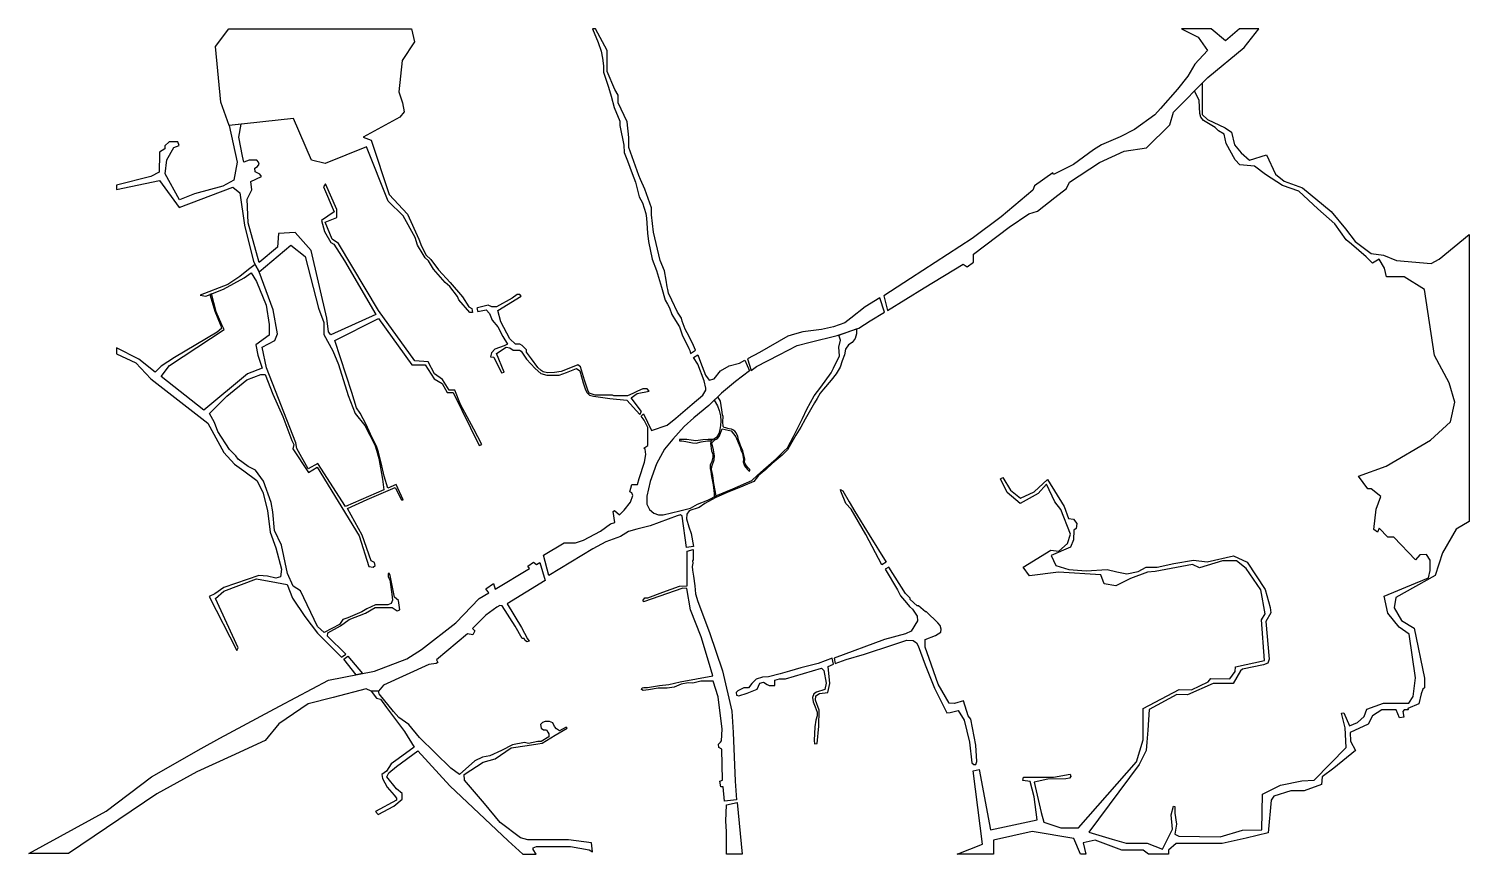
# Model space of a CAD drawing. Header units: metres. Extents: x -7742 to 223, y -14 to 4553.
import ezdxf

# ---------------------------------------------------------------- set-up
doc = ezdxf.new("R2010")
doc.units = ezdxf.units.M
doc.header["$MEASUREMENT"] = 0
doc.layers.add('水网', color=141, linetype='Continuous')

msp = doc.modelspace()

# ---------------------------------------------------------------- linework, layer by layer
at = {"layer": '水网'}
for p, q in [((-5848, 887.9), (-5818.5, 850)), ((-5808.1, 887.9), (-5848, 887.9)), ((-5805, 873.1), (-5808.1, 887.9)), ((-5818.5, 850), (-5797.2, 843.5)), ((-5773.6, 834.6), (-5805, 873.1)), ((-5797.2, 843.5), (-5762.8, 798.9)), ((-5732.7, 784.5), (-5773.6, 834.6)), ((-5762.8, 798.9), (-5664.2, 664.7)), ((-5725.2, 775.9), (-5732.7, 784.5)), ((-5695.5, 742), (-5725.2, 775.9)), ((-5640.9, 704.6), (-5695.5, 742)), ((-4886, 720.6), (-4901.7, 714.8)), ((-4861.3, 720.6), (-4886, 720.6)), ((-4843.4, 713.7), (-4861.3, 720.6)), ((-5664.2, 664.7), (-5611.1, 579.1)), ((-5581, 632.2), (-5640.9, 704.6)), ((-4901.7, 714.8), (-4911.6, 703.2)), ((-4911.6, 703.2), (-4908, 684.5)), ((-4908, 684.5), (-4895.2, 673.7)), ((-4902.8, 601), (-4830.3, 644.7)), ((-4895.2, 673.7), (-4878.1, 673.7)), ((-4878.1, 673.7), (-4871.6, 662.3)), ((-4871.6, 662.3), (-4865.4, 651.5)), ((-4865.4, 651.5), (-4865.4, 646.8)), ((-4865.4, 646.8), (-4865.4, 636)), ((-4834.7, 693.1), (-4843.4, 713.7)), ((-4823.7, 679.8), (-4834.7, 693.1)), ((-4830.3, 644.7), (-4764.6, 684)), ((-4806.7, 669.5), (-4823.7, 679.8)), ((-4769.4, 690.1), (-4806.7, 669.5)), ((-4764.6, 684), (-4769.4, 690.1)), ((-5708.7, 470.7), (-5591, 558.8)), ((-5611.1, 579.1), (-5699.5, 514.3)), ((-5591, 558.8), (-5414.1, 364.7)), ((-5408.4, 462.3), (-5581, 632.2)), ((-5128.4, 560.3), (-5192.5, 529.8)), ((-5163, 513.2), (-5073.4, 574.7)), ((-5067.3, 590.7), (-5128.4, 560.3)), ((-5073.4, 574.7), (-4985.3, 588.3)), ((-5001, 604.8), (-5067.3, 590.7)), ((-4977.7, 599.7), (-5001, 604.8)), ((-4985.3, 588.3), (-4927.6, 597.2)), ((-4927.4, 610.3), (-4977.7, 599.7)), ((-4927.6, 597.2), (-4902.8, 601)), ((-4907.6, 609.9), (-4927.4, 610.3)), ((-4865.4, 636), (-4907.6, 609.9)), ((-5737.8, 485.8), (-5762.7, 446.1)), ((-5699.5, 514.3), (-5737.8, 485.8)), ((-5274.9, 502.4), (-5360.4, 427.7)), ((-5333.5, 426.7), (-5228.7, 495.5)), ((-5232.4, 523.7), (-5274.9, 502.4)), ((-5192.5, 529.8), (-5232.4, 523.7)), ((-5228.7, 495.5), (-5163, 513.2)), ((-5762.7, 446.1), (-5789.3, 427.5)), ((-5789.3, 427.5), (-5786.5, 406)), ((-5786.5, 406), (-5759.6, 358)), ((-5762.3, 413.6), (-5751.1, 435.7)), ((-5708.5, 347.8), (-5762.3, 413.6)), ((-5751.1, 435.7), (-5708.7, 470.7)), ((-5360.4, 427.7), (-5408.4, 462.3)), ((-5332.8, 396.7), (-5333.5, 426.7)), ((-5759.6, 358), (-5721.1, 312.3)), ((-5676, 322.5), (-5708.5, 347.8)), ((-5676, 291.4), (-5676, 322.5)), ((-5414.1, 364.7), (-5089.9, 61.2)), ((-5222.4, 267.2), (-5332.8, 396.7)), ((-5707.9, 284.6), (-5824.3, 223)), ((-5809.9, 205.7), (-5723.4, 252.8)), ((-5723.4, 252.8), (-5676, 291.4)), ((-5721.1, 312.3), (-5707.4, 296)), ((-5707.4, 296), (-5707.9, 284.6)), ((-5134.3, 161.1), (-5222.4, 267.2)), ((-5824.3, 223), (-5809.9, 205.7)), ((-5022.1, 76.8), (-5134.3, 161.1)), ((-5089.9, 61.2), (-5009.4, -13.6)), ((-4981.7, 66.4), (-5022.1, 76.8)), ((-4757.9, 66.4), (-4981.7, 66.4)), ((-4953.3, 22.2), (-4933.6, 28.9)), ((-4953.3, 12.1), (-4953.3, 22.2)), ((-4936.6, -13.6), (-4953.3, 12.1)), ((-4933.6, 28.9), (-4745.7, 28.3)), ((-4629.8, 49), (-4757.9, 66.4)), ((-4745.7, 28.3), (-4643.6, 9.8)), ((-4643.6, 9.8), (-4624, -0.5)), ((-4624, -0.5), (-4629.8, 49)), ((-5009.4, -13.6), (-4936.6, -13.6))]:
    msp.add_line(p, q, dxfattribs=at)
for points in [[(-5291.8, 3005.1), (-5288.3, 2982.4), (-5302.6, 2982.4), (-5363.8, 3053.4), (-5371.3, 3072.7), (-5413.5, 3128), (-5438.7, 3149.6), (-5502.8, 3222.9), (-5530.8, 3269.9), (-5550.1, 3285.9), (-5560.6, 3304.8), (-5591.9, 3356.4), (-5604.7, 3398.4), (-5671.4, 3517.7), (-5754, 3598.9), (-5874.4, 3899.9), (-6103.3, 3808.4), (-6178.6, 3826.8), (-6278.2, 4057.3), (-6633.5, 4017.4), (-6680.5, 4147.1), (-6709.2, 4454.1), (-6635.9, 4552.8), (-5624.5, 4552.8), (-5608, 4480.9), (-5677.5, 4378.3), (-5696.1, 4205), (-5675.6, 4143.2), (-5666.2, 4093.5), (-5689.5, 4064.2), (-5892.4, 3953.1), (-5848.9, 3936.5), (-5748.2, 3636), (-5648.1, 3527.6), (-5584.2, 3388.4), (-5569.4, 3350.4), (-5543.6, 3300.6), (-5518.1, 3276.6), (-5476.9, 3219), (-5412.4, 3150.1), (-5343.9, 3069.9), (-5309.1, 3014.5), (-5291.8, 3005.1)], [(-4082.1, 2757.3), (-4054.9, 2775.7), (-4071.9, 2812.8), (-4100.6, 2869.9), (-4111.2, 2890.9), (-4129.1, 2934.9), (-4132.2, 2952.4), (-4154.8, 2984.3), (-4186.4, 3051.5), (-4204.3, 3089.6), (-4208.7, 3110.5), (-4212, 3125.7), (-4217.6, 3161.3), (-4225.9, 3213.2), (-4249.8, 3270.1), (-4272.8, 3365.8), (-4287.5, 3426.9), (-4298.9, 3524), (-4298.9, 3562.1), (-4334.8, 3665.8), (-4359.5, 3719.2), (-4368.8, 3741.1), (-4405, 3844.4), (-4423.1, 3895.9), (-4423.1, 3951.2), (-4433.6, 4037.5), (-4482.4, 4144), (-4482.4, 4185.6), (-4501.2, 4216.8), (-4543.5, 4316.1), (-4543.5, 4432.8), (-4608.2, 4552.8), (-4624.5, 4552.8), (-4593.8, 4477.2), (-4576.6, 4429.9), (-4568.4, 4389.9), (-4563.7, 4347.5), (-4563.5, 4312.8), (-4536.6, 4230.4), (-4521.6, 4179.2), (-4504.8, 4117.1), (-4473.5, 4042.3), (-4473.5, 4017), (-4451, 3908.8), (-4448.4, 3868.7), (-4430.1, 3822.6), (-4404.8, 3752.6), (-4387.1, 3704.9), (-4365.9, 3622.8), (-4347.7, 3590.2), (-4329.5, 3530.8), (-4325.7, 3506), (-4320.8, 3422.2), (-4315.2, 3376.4), (-4294.3, 3277.9), (-4269.8, 3216), (-4242.8, 3123.3), (-4222, 3051.5), (-4210, 3029.2), (-4199.4, 3009.7), (-4186.1, 2972.3), (-4165.6, 2939.1), (-4144.2, 2904.8), (-4129.2, 2859.9), (-4091.9, 2783.5), (-4086.6, 2772.7), (-4082.1, 2757.3)], [(-3012.7, 3075.6), (-2992.9, 2994.5), (-2789.7, 3119.1), (-2574.2, 3251.2), (-2553.4, 3236.4), (-2517.4, 3262.1), (-2517.4, 3306), (-2321, 3455.8), (-2211.3, 3529.3), (-2163.1, 3543.2), (-2067.3, 3619.5), (-2003.2, 3669.1), (-1986.7, 3703.6), (-1820, 3813.2), (-1684.2, 3875.2), (-1560.2, 3894), (-1431.4, 4020.9), (-1412, 4091.2), (-1221.4, 4283.8), (-1020.3, 4448.5), (-939.9, 4552.8), (-1047.3, 4552.8), (-1124.3, 4486.6), (-1203, 4552.8), (-1367.9, 4552.8), (-1276.1, 4507.3), (-1223.6, 4432.5), (-1294.1, 4356.7), (-1332.4, 4291.5), (-1388.9, 4219.7), (-1483.2, 4112.2), (-1514.5, 4077.7), (-1628, 3996), (-1707.2, 3954.3), (-1810.5, 3911.4), (-1854.6, 3882.4), (-1965.2, 3801.9), (-2074.8, 3747.4), (-2079.3, 3755.1), (-2179.4, 3684.6), (-2189.7, 3660.6), (-2364.1, 3512.3), (-2524.8, 3392.5), (-2865.7, 3170.6), (-3012.5, 3075)], [(-1252.9, 4251.9), (-1254, 4138.1), (-1253, 4079.1), (-1223.4, 4051.7), (-1125, 4004.2), (-1090, 3980.7), (-1074.2, 3911.4), (-1037.5, 3867.2), (-991.6, 3825.6), (-897, 3856.4), (-848.2, 3749), (-800.3, 3710.1), (-699, 3673.3), (-539.6, 3542.4), (-461.1, 3446.7), (-406.3, 3376.3), (-319.2, 3309.5), (-250.8, 3301.2), (-178.5, 3270.3), (12.5, 3253.5), (57, 3278.1), (223.5, 3414.9), (223.5, 1827.6), (151.3, 1785.1), (76, 1654.3), (35, 1527.9), (-181.5, 1407.3), (-191.1, 1349.5), (-151.3, 1279.8), (-80.5, 1236.2), (-23.9, 959.4), (-23.5, 907.7), (-32.5, 899.9), (-42.6, 874), (-54.5, 817.6), (-115.1, 791.7), (-113.8, 785), (-136.2, 785), (-142.9, 775.2), (-137.1, 745.1), (-161.6, 740.3), (-179.8, 785.7), (-258.9, 785.7), (-311.3, 751.5), (-334.7, 704.9), (-435.3, 659.4), (-433, 611.2), (-404.6, 559.9), (-524.4, 462.1), (-588.8, 414), (-593.8, 371.8), (-688.4, 337.6), (-762.9, 337.6), (-856.2, 308.3), (-870.9, 286), (-887.4, 104), (-1009.9, 75.7), (-1142.4, 45.6), (-1396.3, 45.6), (-1439.6, 9.2), (-1439.6, -13.6), (-1550.3, -13.6), (-1580, 8.7), (-1697, 8.5), (-1845.3, 63.3), (-1911.5, 49.8), (-1895.7, -13.6), (-1925.3, -13.6), (-1963.4, 73.5), (-2193.2, 112.8), (-2406.2, 63.4), (-2406.2, -13.6), (-2608.1, -13.6), (-2467.1, 41.8), (-2518.9, 448), (-2486.9, 454.1), (-2423.5, 120.4), (-2166.3, 176), (-2181.8, 304.6), (-2205.1, 388.8), (-2244.2, 394.9), (-2241.2, 412.2), (-2075.3, 412.2), (-1982.3, 429.3), (-1979.6, 415.7), (-1985.8, 407), (-2007.6, 403.2), (-2106, 401.8), (-2182.1, 385.7), (-2144.3, 217), (-2129, 162.8), (-2034.7, 131.4), (-1937.4, 131.4), (-1615.5, 496.9), (-1580, 619.3), (-1580, 791.8), (-1380.4, 898.1), (-1311.9, 895.7), (-1219.3, 939.7), (-1204.8, 959), (-1099.5, 956.5), (-1070.7, 996.9), (-1067.9, 1022.6), (-907.5, 1058.5), (-925.3, 1282.2), (-903.9, 1317.1), (-927.9, 1449.3), (-1009.9, 1566.3), (-1063.1, 1609.4), (-1140.3, 1609.4), (-1267.3, 1569.8), (-1306, 1589.9), (-1512.9, 1549.5), (-1555, 1546.2), (-1649.3, 1511), (-1729.7, 1470.3), (-1794.5, 1481.4), (-1813.4, 1532.7), (-2048.2, 1547.4), (-2208.1, 1525.7), (-2242.3, 1574.5), (-2089.6, 1668.6), (-2045.8, 1663.6), (-1998.6, 1704.5), (-1982.1, 1757.6), (-2034.1, 1894.1), (-2067.5, 1935.7), (-2114.7, 2033.5), (-2160.4, 1981.3), (-2260.3, 1925.9), (-2332.1, 1987.8), (-2368.2, 2063.9), (-2354.6, 2069.8), (-2312.5, 2000.2), (-2258.1, 1956.1), (-2182.8, 1990.5), (-2107.5, 2060.1), (-2016.1, 1910.6), (-1991.5, 1843.9), (-1964, 1840.2), (-1946.4, 1815.2), (-1949.8, 1788.2), (-1963, 1779.1), (-1965.4, 1725.5), (-1981.7, 1685), (-2087.5, 1639.3), (-2063.1, 1582.9), (-1990.3, 1562.4), (-1894, 1553.5), (-1777.6, 1562.2), (-1724.5, 1548.4), (-1669.2, 1538.3), (-1607.6, 1551.3), (-1561.9, 1573.9), (-1502.4, 1573.9), (-1409.2, 1594.4), (-1300.9, 1613.3), (-1225.7, 1603.5), (-1080.1, 1637), (-1003.6, 1601.8), (-905.1, 1450.1), (-876.9, 1350.4), (-872.5, 1321), (-901.6, 1274.3), (-882.8, 1064.8), (-890.5, 1044.2), (-914.2, 1034.9), (-1030.3, 1010.9), (-1041.8, 1001.4), (-1082.5, 930.5), (-1192.9, 930.5), (-1335, 867.7), (-1393.8, 870.1), (-1545.5, 787), (-1553.1, 673.2), (-1558.6, 605.6), (-1562.4, 559.3), (-1600.7, 482.7), (-1879.9, 108.2), (-1750.5, 70.3), (-1672.5, 47.4), (-1556.6, 47.4), (-1473.2, 13.5), (-1416.8, 124.2), (-1423.7, 204.3), (-1412.3, 252.7), (-1404.9, 251), (-1404.9, 214.3), (-1395.1, 152.6), (-1403.9, 97.6), (-1382.4, 85.8), (-1152.7, 82.7), (-1029.8, 120.3), (-923.6, 121.9), (-919.4, 319.4), (-820.6, 368.8), (-701.7, 393), (-633.5, 396.9), (-456.7, 577.4), (-462.6, 685.5), (-482.1, 765.8), (-469.1, 769), (-438.8, 696), (-394.4, 714.5), (-357.9, 748.8), (-342.7, 788.2), (-251.2, 822.8), (-110.9, 822.8), (-85.7, 859), (-73.8, 962.6), (-109.1, 1202.9), (-164.6, 1243.3), (-225.6, 1319.7), (-247, 1413.4), (-73.4, 1485.1), (-2.4, 1516.3), (8, 1555.4), (8, 1613.4), (-13.1, 1645), (-49.4, 1643.4), (-73.8, 1614.6), (-192.8, 1740.4), (-225.6, 1740.4), (-274.2, 1791), (-284.1, 1768.5), (-303.7, 1782.7), (-291.2, 1894.5), (-266, 1965.7), (-319.3, 2007.3), (-337.2, 2007.3), (-388.5, 2078.1), (-235.7, 2134), (10, 2276.4), (120, 2378.1), (143.5, 2488), (112.9, 2593.4), (32.5, 2745.2), (-23.3, 3111.2), (-135.4, 3181.2), (-234.5, 3181.2), (-244, 3229.2), (-274.7, 3278.7), (-311, 3256.2), (-347.1, 3291.6), (-427.4, 3360.8), (-455.9, 3385.4), (-520.1, 3474.1), (-613.4, 3557.3), (-718.4, 3655), (-808.1, 3686.8), (-903.7, 3747.4), (-964.4, 3793.3), (-1045, 3800.4), (-1070.1, 3827.4), (-1120.1, 3917.9), (-1130.8, 3970.5), (-1162.9, 3987.7), (-1181.5, 4006.1), (-1245.9, 4044.9), (-1260.5, 4063.3), (-1266.5, 4083.7), (-1269.9, 4156.3), (-1294.6, 4209.8), (-1252.9, 4251.9)], [(-6012.5, 1077.2), (-5988.2, 1093.6), (-6089.2, 1193.2), (-6088.7, 1211.5), (-6018.3, 1249.2), (-5970.7, 1285.1), (-5879.4, 1319.7), (-5827.1, 1351.4), (-5732.6, 1351.4), (-5705.2, 1333.1), (-5689.6, 1337.9), (-5697.9, 1390.4), (-5719.5, 1408.3), (-5742.5, 1527.8), (-5748.3, 1540.9), (-5754.5, 1536.6), (-5754.5, 1521.3), (-5746, 1504.9), (-5733.6, 1425.1), (-5730.7, 1392.3), (-5737.2, 1374.2), (-5755.9, 1366.3), (-5823.7, 1365.7), (-5872.2, 1344.1), (-5900.4, 1327.5), (-5976.5, 1294.6), (-6004.1, 1284.8), (-6023.5, 1257.8), (-6108.5, 1213.5), (-6144.4, 1245.8), (-6239.7, 1442.9), (-6278.8, 1468.5), (-6310.3, 1538.8), (-6345, 1695.7), (-6383.4, 1777.8), (-6391.2, 1881), (-6400.7, 1932.2), (-6444, 2049.6), (-6487.5, 2110.2), (-6529.2, 2131.9), (-6583.7, 2171.2), (-6596.5, 2190.6), (-6631.5, 2225.6), (-6696.9, 2324.1), (-6714.3, 2374.8), (-6742.4, 2425.3), (-6646.4, 2519.7), (-6536.5, 2610.7), (-6457.9, 2639.8), (-6434.2, 2640.3), (-6391.7, 2530.8), (-6337.5, 2407.2), (-6286.2, 2275.1), (-6276.1, 2253.7), (-6280.7, 2228.8), (-6194.5, 2097.5), (-6147.4, 2128.4), (-5915.4, 1747.8), (-5861.5, 1578.1), (-5837.9, 1574.7), (-5826.8, 1582.7), (-5829.6, 1600.3), (-5849, 1608.7), (-5898.8, 1751.1), (-5979.7, 1898.3), (-5870.3, 1948.5), (-5715.3, 2016), (-5680.5, 1946.2), (-5670.6, 1946.2), (-5709.4, 2032.3), (-5756.4, 2011), (-5775.7, 2077.8), (-5793.3, 2152.1), (-5807.1, 2210.1), (-5819, 2243.6), (-5842, 2290.5), (-5876.6, 2364), (-5909.9, 2426.8), (-5929.3, 2456.6), (-5954.7, 2540), (-6049.6, 2828.7), (-5807.8, 2950.1), (-5624.1, 2694), (-5549.7, 2694), (-5500, 2615.6), (-5455.8, 2590.4), (-5427.5, 2540.1), (-5395.5, 2541.1), (-5250.5, 2247.3), (-5237, 2253.3), (-5281.2, 2337.3), (-5354, 2474), (-5384.9, 2553.5), (-5416.6, 2553.5), (-5454, 2611.8), (-5498.2, 2643.3), (-5533.7, 2710.3), (-5606.8, 2715), (-5807.8, 2993.8), (-6029.7, 3365), (-6064.7, 3389.3), (-6103.2, 3482.7), (-6037.7, 3509.7), (-6037.7, 3553.6), (-6101.6, 3694.5), (-6111.4, 3677.9), (-6053, 3540.9), (-6123.5, 3491.8), (-6106.4, 3431), (-6070.7, 3369.9), (-6055.7, 3362.2), (-6025.4, 3315.1), (-5995.2, 3268.3), (-5822.7, 2972.2), (-6072.1, 2860.6), (-6084.5, 2876.9), (-6093.7, 2952.4), (-6180.1, 3326), (-6268.6, 3425.8), (-6360.1, 3420), (-6366.7, 3345.2), (-6467.3, 3260.4), (-6527.9, 3479.2), (-6534.4, 3610.3), (-6507.4, 3662.1), (-6514.1, 3708.6), (-6455.1, 3735.4), (-6463.5, 3748.4), (-6489.6, 3760.8), (-6490.9, 3781.2), (-6477.7, 3791.6), (-6467.8, 3803.2), (-6471.3, 3814.7), (-6480.4, 3825.4), (-6495.7, 3825.4), (-6523.4, 3825.4), (-6552.6, 3815.5), (-6559.3, 3847.9), (-6580.8, 3952.9), (-6567, 4024.8), (-6633.5, 4017.4), (-6590.1, 3815.4), (-6608.2, 3715.1), (-6668.9, 3681.9), (-6825.6, 3640.2), (-6908.5, 3606.7), (-6987.8, 3750.7), (-6978.3, 3828.8), (-6939.5, 3895.5), (-6909.8, 3907.1), (-6917.4, 3926.8), (-6933.3, 3926.8), (-6964.9, 3926.8), (-6989.5, 3906), (-6989.5, 3889.3), (-7017.9, 3871.2), (-7017.9, 3860.4), (-7021.4, 3759.5), (-7065.9, 3735.9), (-7256.6, 3687.9), (-7256.6, 3663), (-7018.3, 3714.2), (-6909.6, 3564.1), (-6613.9, 3676.9), (-6575.3, 3645.9), (-6549.5, 3466.5), (-6498.4, 3264.7), (-6468.1, 3207.5), (-6292.8, 3356.3), (-6213.7, 3293.6), (-6139.6, 3006.4), (-6109.7, 2927.9), (-6109.7, 2862.1), (-6060, 2770.4), (-6028.1, 2696.5), (-5974.8, 2523.5), (-5936.5, 2424.9), (-5882.5, 2357.4), (-5827.6, 2251.9), (-5818.2, 2221.1), (-5805.2, 2174.7), (-5784.9, 2062.1), (-5778.9, 2001.9), (-5990.2, 1910.9), (-6143.5, 2148.4), (-6196.9, 2118.7), (-6259.6, 2231), (-6264.2, 2262.7), (-6426.5, 2677.7), (-6450.5, 2792.2), (-6381.1, 2829.1), (-6367.1, 2866.1), (-6390.7, 2998.9), (-6468.1, 3207.5), (-6490.4, 3249.6), (-6526.7, 3220.3), (-6574.9, 3181.6), (-6640.2, 3137.7), (-6793.6, 3079.3), (-6761.8, 3073.4), (-6665.3, 3112.3), (-6550.5, 3175.7), (-6511.5, 3202.6), (-6481.8, 3154.7), (-6429.7, 3024.5), (-6412.7, 2916.6), (-6412.7, 2858.4), (-6485.7, 2804.8), (-6475.5, 2746.5), (-6451.8, 2676.2), (-6532.3, 2643.3), (-6773.5, 2443.5), (-7010.3, 2629.3), (-6963.4, 2689.3), (-6662, 2889.8), (-6674.8, 2915.4), (-6705.1, 2986.5), (-6730.6, 3086), (-6740.2, 3082.1), (-6713.3, 2989.9), (-6680.2, 2910.1), (-6675.5, 2894.1), (-6700.3, 2874.1), (-6936.6, 2733.5), (-7009.7, 2686.3), (-7043.3, 2652.4), (-7132.7, 2724.6), (-7256.6, 2788.4), (-7256.6, 2754.2), (-7150.3, 2705.6), (-7066.8, 2615.7), (-6752.1, 2371.5), (-6663.6, 2207.9), (-6604.5, 2145.1), (-6553.1, 2107.9), (-6480.1, 2053.3), (-6447.6, 1988.9), (-6421.4, 1887.8), (-6407.2, 1768.2), (-6375.6, 1681), (-6344.3, 1563.2), (-6349, 1520.6), (-6375, 1513.1), (-6420.9, 1523.7), (-6469.7, 1528.9), (-6663.6, 1461.9), (-6713.2, 1426.3), (-6743.5, 1412.7), (-6590.3, 1113.8), (-6583.7, 1128.1), (-6708.8, 1400.9), (-6663.1, 1442.5), (-6482, 1510.2), (-6372.1, 1489.8), (-6313.7, 1479), (-6284, 1402.1), (-6215.6, 1301.6), (-6145.3, 1208.6), (-6012.5, 1077.2)], [(-4363, 2418.6), (-4353.1, 2435.5), (-4410.5, 2510.5), (-4378.3, 2535.2), (-4311.3, 2548.9), (-4322.2, 2560.6), (-4346.9, 2560.6), (-4375.6, 2548.4), (-4401.6, 2535.9), (-4431.6, 2521.5), (-4461.3, 2521.5), (-4505.6, 2522.4), (-4513.8, 2526.7), (-4549.5, 2525.8), (-4610.2, 2525.8), (-4642, 2537.2), (-4650.4, 2552.7), (-4668.4, 2609.8), (-4690.6, 2683.6), (-4705.4, 2693.8), (-4764.7, 2669.5), (-4797.6, 2656.9), (-4835, 2650.7), (-4872.9, 2650.1), (-4897.5, 2654.9), (-4908, 2662.9), (-4926.6, 2678.2), (-4961.7, 2726.4), (-4989, 2763.9), (-4989, 2776.7), (-5013.2, 2801.2), (-5026, 2807.7), (-5050.6, 2807.7), (-5080.9, 2838.3), (-5131.2, 2930.9), (-5147.5, 2993.5), (-5019.3, 3073.2), (-5025.5, 3083), (-5040.1, 3083), (-5069.4, 3062.9), (-5155.8, 3015.3), (-5180.2, 3013.9), (-5200.9, 3024), (-5260.4, 3009.1), (-5263.6, 3006.9), (-5259.1, 2989.5), (-5212.4, 2998.2), (-5193.4, 2977.4), (-5178.7, 2940.7), (-5148.4, 2903.9), (-5119.5, 2850.2), (-5095.1, 2808.2), (-5112.9, 2799.5), (-5163.8, 2780.1), (-5183.7, 2760.7), (-5189.2, 2737.5), (-5170.4, 2736.1), (-5127.7, 2649.5), (-5112.5, 2653.3), (-5155.6, 2755.7), (-5101.3, 2790.7), (-5081.2, 2787.5), (-5063.4, 2775.1), (-5044.4, 2775.1), (-5028.8, 2774.2), (-5019, 2768.8), (-4989.2, 2725.9), (-4941.7, 2673), (-4910.8, 2645.3), (-4876.7, 2636.5), (-4829.5, 2636.5), (-4809.6, 2636.5), (-4767.9, 2651.6), (-4712.1, 2673.4), (-4694.6, 2660.5), (-4676.8, 2593.8), (-4663.8, 2555.9), (-4653.7, 2538.5), (-4641.8, 2525.9), (-4618.9, 2519.6), (-4527.9, 2507.8), (-4434.7, 2498), (-4363, 2418.6)], [(-3034.7, 3064.5), (-3116, 3014), (-3195.1, 2952.5), (-3229.1, 2926.7), (-3291.1, 2903.6), (-3357.6, 2889.6), (-3460.6, 2876.6), (-3507, 2862.9), (-3543.5, 2852), (-3701, 2761.4), (-3766.8, 2726.7), (-3747.3, 2661.8), (-3717.4, 2685.2), (-3592.3, 2750), (-3493.1, 2801.5), (-3419.9, 2819.3), (-3271.1, 2855.5), (-3151.5, 2896.7), (-3088.2, 2936.3), (-3010.6, 2984.8), (-3034.7, 3064.5)], [(-3781.7, 2719.3), (-3756.1, 2660.7), (-3833.1, 2601.7), (-3910.4, 2537.9), (-3980.3, 2469.5), (-4063.9, 2400.6), (-4117.3, 2352.1), (-4180.8, 2282.3), (-4226.3, 2226.9), (-4270.8, 2145.8), (-4305, 2047.7), (-4324.6, 1967), (-4323.1, 1923.4), (-4310, 1894.2), (-4284.6, 1873.3), (-4258.9, 1864.3), (-4232.9, 1864.3), (-4142.2, 1886.4), (-4083.3, 1901.3), (-4044.4, 1922.6), (-3987.1, 1945.7), (-3933.2, 1973.4), (-3848.6, 2007.5), (-3743.6, 2054), (-3711.3, 2083.2), (-3678.9, 2112.5), (-3608.7, 2172.9), (-3565.8, 2215.8), (-3545.4, 2234.5), (-3512.8, 2297), (-3462.5, 2396.2), (-3438.3, 2448.1), (-3399.2, 2522.3), (-3361.4, 2570.3), (-3304.2, 2649.6), (-3292.6, 2674.6), (-3259.2, 2744), (-3261.8, 2791.1), (-3252.7, 2829.7), (-3262.6, 2858.4), (-3164.3, 2892.3), (-3164.3, 2864.9), (-3171.3, 2838.6), (-3188.1, 2818.1), (-3207.9, 2804.9), (-3224.8, 2779.9), (-3231.2, 2749.2), (-3244.5, 2716.6), (-3254.6, 2680.1), (-3276.4, 2643.9), (-3305.5, 2608.3), (-3347.9, 2559.3), (-3365.9, 2536.2), (-3382.7, 2508.2), (-3397.3, 2483.1), (-3426.1, 2431.3), (-3447.7, 2393.4), (-3473.3, 2349.5), (-3500.2, 2304.5), (-3536, 2240.9), (-3546.5, 2224.3), (-3575.7, 2193.3), (-3630.2, 2147.9), (-3665.8, 2114.7), (-3705.9, 2080.7), (-3732.9, 2048.6), (-3793.2, 2023.4), (-3878.9, 1987.4), (-3942.1, 1959.2), (-4003.8, 1925.9), (-4033.7, 1904.6), (-4051.6, 1899.7), (-4075.1, 1891.3), (-4090.5, 1885.8), (-4102.4, 1867), (-4105.1, 1840.9), (-4091.9, 1796.9), (-4078.2, 1760.1), (-4066.4, 1689.5), (-4104.2, 1683.2), (-4128.6, 1857.4), (-4137.9, 1864.2), (-4156.6, 1858), (-4306.2, 1803.3), (-4379.7, 1785.5), (-4425.4, 1772.3), (-4469.9, 1743.6), (-4550.6, 1714.7), (-4622.7, 1674.9), (-4866.3, 1528), (-4894.8, 1641.7), (-4781, 1709.4), (-4719.3, 1709.4), (-4674.1, 1724.3), (-4579.3, 1772.8), (-4524.1, 1814.1), (-4501.6, 1820.8), (-4510.6, 1881.6), (-4502.4, 1888.1), (-4475.9, 1863.1), (-4450.1, 1890.6), (-4414.7, 1933.3), (-4401.3, 1970.3), (-4406.6, 1985), (-4418.1, 1990.9), (-4406.3, 2032), (-4376.3, 2032), (-4365.7, 2065.3), (-4337, 2154.4), (-4330.3, 2196.8), (-4333.1, 2226.7), (-4340.8, 2233.4), (-4317.9, 2247.6), (-4317.9, 2310), (-4318.5, 2346.4), (-4338.2, 2388.3), (-4355.4, 2410), (-4343.2, 2423.3), (-4298.9, 2330.6), (-4211.6, 2360.3), (-4162.7, 2399.4), (-4073.3, 2476), (-4013.6, 2526.3), (-3996.8, 2552.7), (-3997.9, 2564.8), (-4007.6, 2605.3), (-4041.9, 2697.3), (-4065.5, 2734.5), (-4042.8, 2748.9), (-4026.5, 2708.5), (-3999, 2636.5), (-3979.3, 2609.3), (-3950.8, 2616.2), (-3916.9, 2660.9), (-3868.9, 2687.4), (-3812, 2703.6), (-3781.7, 2719.3)], [(-3951.4, 2497.7), (-3933.7, 2466.9), (-3924.4, 2441.4), (-3915.8, 2412.5), (-3914.3, 2384.1), (-3916.2, 2358.9), (-3921, 2335.5), (-3926.6, 2314.2), (-3939.1, 2291.1), (-3953.6, 2283), (-3968.1, 2275.6), (-3972.7, 2258.1), (-3966.2, 2217.2), (-3959.3, 2199), (-3958.6, 2183.5), (-3964.9, 2159.1), (-3973, 2138.2), (-3973.8, 2118.5), (-3970.3, 2103.1), (-3965.5, 2076.2), (-3957.1, 2029.7), (-3952.4, 1982), (-3952.2, 1963.6), (-3940.5, 1969.6), (-3954.3, 2037.1), (-3959.4, 2081.3), (-3966.8, 2114), (-3965.2, 2131.4), (-3951.6, 2168.7), (-3949.7, 2190.9), (-3954.6, 2223.6), (-3963.8, 2261.7), (-3947.5, 2279.5), (-3935, 2284.4), (-3923.9, 2297), (-3908.1, 2340.6), (-3857.1, 2328.8), (-3832.7, 2294.7), (-3818.8, 2263.9), (-3807.6, 2239.1), (-3803.9, 2222), (-3795.6, 2203.6), (-3789.7, 2170.8), (-3791.6, 2156.5), (-3783.4, 2135.3), (-3767.3, 2115.2), (-3759, 2104.8), (-3753.8, 2107.5), (-3755, 2114.8), (-3766.4, 2126.9), (-3780, 2146.7), (-3783.1, 2156.1), (-3781.2, 2172.3), (-3793.8, 2218.3), (-3805.2, 2247.2), (-3817.7, 2278.6), (-3821, 2298), (-3829.4, 2317.3), (-3837.4, 2327.6), (-3843.6, 2331), (-3848.8, 2333.8), (-3855.6, 2337.5), (-3869.4, 2340.5), (-3876.4, 2342.4), (-3886.5, 2345), (-3897, 2347.7), (-3902.6, 2352.3), (-3903.4, 2378.1), (-3902.7, 2408.4), (-3906, 2417.5), (-3908.9, 2444.1), (-3917.4, 2492.3), (-3931.4, 2517.3), (-3951.4, 2497.7)], [(-3956.5, 2281.5), (-3956.5, 2281.5), (-3985.4, 2280.4), (-4014.5, 2279.4), (-4052.8, 2273.7), (-4077.9, 2277), (-4102.4, 2280.3), (-4134.3, 2280.3), (-4143.3, 2280.3), (-4143.3, 2272.9), (-4129.6, 2272.9), (-4108, 2269.1), (-4071.2, 2262.8), (-4050.4, 2259.7), (-4022.6, 2268.1), (-3987.8, 2272.5), (-3968.9, 2272.5), (-3968.1, 2275.6), (-3956.5, 2281.5)], [(-3252.3, 2003.7), (-3240.6, 1997.2), (-3204.7, 1935.3), (-3173.6, 1881.7), (-3094.4, 1753.3), (-3001.1, 1602.1), (-3024.9, 1588.2), (-3113.1, 1755), (-3194.4, 1894.8), (-3223.3, 1927.2), (-3251.6, 1995.4), (-3252.3, 2003.7)], [(-4914.9, 1600.9), (-4886.4, 1501), (-5096.6, 1371.5), (-5017.9, 1241.5), (-4984, 1178.8), (-4974.4, 1165.4), (-4986.7, 1162.2), (-4998.2, 1170.3), (-5002.8, 1179.2), (-5012.6, 1179.2), (-5052, 1248.7), (-5123.3, 1359.9), (-5137.7, 1362.9), (-5153.2, 1353.2), (-5213.5, 1308.5), (-5288.9, 1234.7), (-5275.3, 1222.1), (-5286.5, 1199.9), (-5314.9, 1206.4), (-5487.1, 1061.4), (-5479, 1046.2), (-5489.4, 1040.7), (-5529.7, 1036), (-5779.6, 922), (-5808.1, 887.9), (-5848, 887.9), (-5876.2, 901.3), (-6057.7, 853.8), (-6196.7, 817.4), (-6359, 708.4), (-6435.3, 615.5), (-6622.9, 529.2), (-6812.2, 442), (-7033, 320.2), (-7522.7, -8.8), (-7741.5, -8.8), (-7313.6, 225.1), (-7062.8, 414.5), (-6787.6, 570.7), (-6684.7, 629.1), (-6406.6, 777.4), (-6355.1, 804.9), (-6083.4, 949.7), (-5829.9, 998.5), (-5651.9, 1067.3), (-5570.2, 1118.7), (-5380.5, 1267), (-5251.5, 1400.4), (-5198.2, 1431.9), (-5214, 1455.1), (-5172.5, 1483.3), (-5162.2, 1453.5), (-4973.1, 1566.2), (-4982.4, 1579.4), (-4951.1, 1601.5), (-4934.2, 1589.6), (-4914.9, 1600.9)], [(-4100.8, 1663.3), (-4068, 1671.6), (-4067.3, 1632), (-4068.2, 1614.7), (-4068.2, 1614.7), (-4071.4, 1609.3), (-4069.2, 1597.4), (-4072.9, 1577.8), (-4070.8, 1557.1), (-4065.7, 1524.4), (-4058, 1470.8), (-4055.1, 1426), (-4041.1, 1384.9), (-3978, 1213.2), (-3905.2, 1000.6), (-3853.1, 778.4), (-3846.1, 659.8), (-3835.7, 389.9), (-3827.8, 288.1), (-3894.2, 280.7), (-3901.6, 358.9), (-3914, 358.9), (-3919.8, 390.5), (-3905.1, 395.3), (-3908.9, 567.5), (-3926.1, 576), (-3927.9, 594.5), (-3916.4, 607.1), (-3910.5, 613.4), (-3907.6, 678.3), (-3928.6, 856.6), (-3956.4, 944.6), (-4025.1, 942.8), (-4069.7, 932.9), (-4096.1, 934), (-4134.1, 927.7), (-4172.7, 910.3), (-4212.1, 905), (-4260.5, 905), (-4314.6, 896.2), (-4343.6, 891.5), (-4354.1, 897.4), (-4350.2, 906.2), (-4339.8, 909.3), (-4319.5, 909.3), (-4254.2, 920.6), (-4201.7, 924.6), (-4139.7, 940.8), (-3959.7, 974.1), (-3983.3, 1054.6), (-4023.2, 1188.1), (-4082.4, 1339.1), (-4102.3, 1456.6), (-4124.7, 1457.7), (-4343.2, 1383.5), (-4344.2, 1391.8), (-4334.3, 1404.5), (-4317.7, 1404.5), (-4235.5, 1436.6), (-4142.5, 1469.4), (-4101, 1471.7), (-4100.8, 1663.3)], [(-3288.3, 1070.6), (-3282.1, 1041.8), (-3221.7, 1062.9), (-3120.6, 1092.2), (-2963.8, 1145.6), (-2887.1, 1171.2), (-2851.7, 1169.2), (-2832.6, 1156.7), (-2823, 1139.7), (-2784.6, 1033.9), (-2733.4, 905.3), (-2664.5, 768.3), (-2646, 770.3), (-2602.6, 782.2), (-2568.4, 727.1), (-2539.5, 606.3), (-2526.4, 492.5), (-2516, 483.6), (-2503.9, 483.6), (-2499.6, 499.1), (-2505.1, 589.4), (-2532.2, 733.6), (-2547.6, 752.2), (-2572.3, 834.2), (-2622.8, 819.6), (-2652.4, 821.4), (-2713.1, 928), (-2762.7, 1069.6), (-2784.7, 1132.3), (-2784.7, 1173.6), (-2727.6, 1195.8), (-2698.7, 1214.6), (-2697, 1232.2), (-2702.2, 1251.4), (-2715.7, 1266.5), (-2777.3, 1327.2), (-2783.5, 1327.2), (-2821.5, 1360.8), (-2828.2, 1359.9), (-2868.4, 1395.7), (-2868.4, 1402.7), (-2894, 1428.5), (-2985.7, 1573.9), (-3005.2, 1562.6), (-2937.1, 1449.5), (-2920.8, 1416.2), (-2888.4, 1376.3), (-2871.9, 1356), (-2855.8, 1341.7), (-2829.9, 1302.8), (-2827, 1278.3), (-2862.7, 1221), (-2894.4, 1204.9), (-3009.8, 1173.8), (-3288.3, 1070.6)], [(-5931.3, 979), (-5999.3, 1065.1), (-5977.9, 1082), (-5897, 985.6), (-5931.3, 979)], [(-3830.1, 881.8), (-3828.2, 866.7), (-3815.5, 863), (-3768.5, 877.8), (-3714.4, 899.6), (-3699.4, 932), (-3678.3, 938.8), (-3658.4, 925.7), (-3648.4, 919.1), (-3622.5, 919.1), (-3617, 919.2), (-3615.9, 949.6), (-3589.6, 955.9), (-3557.8, 955.9), (-3357.9, 1016.3), (-3346.1, 1002.8), (-3333.2, 932), (-3340.5, 897.6), (-3386.5, 882.1), (-3400.7, 873.4), (-3408.5, 853.8), (-3404.1, 828.5), (-3393.1, 801.2), (-3381.2, 771.6), (-3381.3, 751.6), (-3390.2, 727.3), (-3395.4, 691), (-3398.3, 616.2), (-3395.9, 596.3), (-3381.5, 598), (-3373.1, 694.6), (-3370.2, 783.1), (-3390.9, 839.3), (-3388.8, 863), (-3369.8, 875.1), (-3322.9, 881), (-3312.7, 931.7), (-3320.5, 1024.2), (-3291.5, 1038.6), (-3298.8, 1070.6), (-3375.7, 1040.9), (-3472.5, 1016.6), (-3535.1, 998.7), (-3586.9, 983.9), (-3651.4, 968.4), (-3684.2, 965.1), (-3719.7, 954.7), (-3733.7, 940.6), (-3743.3, 931.1), (-3762.1, 906.7), (-3786.8, 906.6), (-3820.5, 889.5), (-3830.1, 881.8)], [(-3883.9, 259.5), (-3824.3, 272.6), (-3797.1, -13.6), (-3883.1, -13.6), (-3883.1, 111.5), (-3887.3, 169.8), (-3883.9, 259.5)]]:
    msp.add_lwpolyline(points, dxfattribs=at)

doc.saveas('drawing.dxf')
